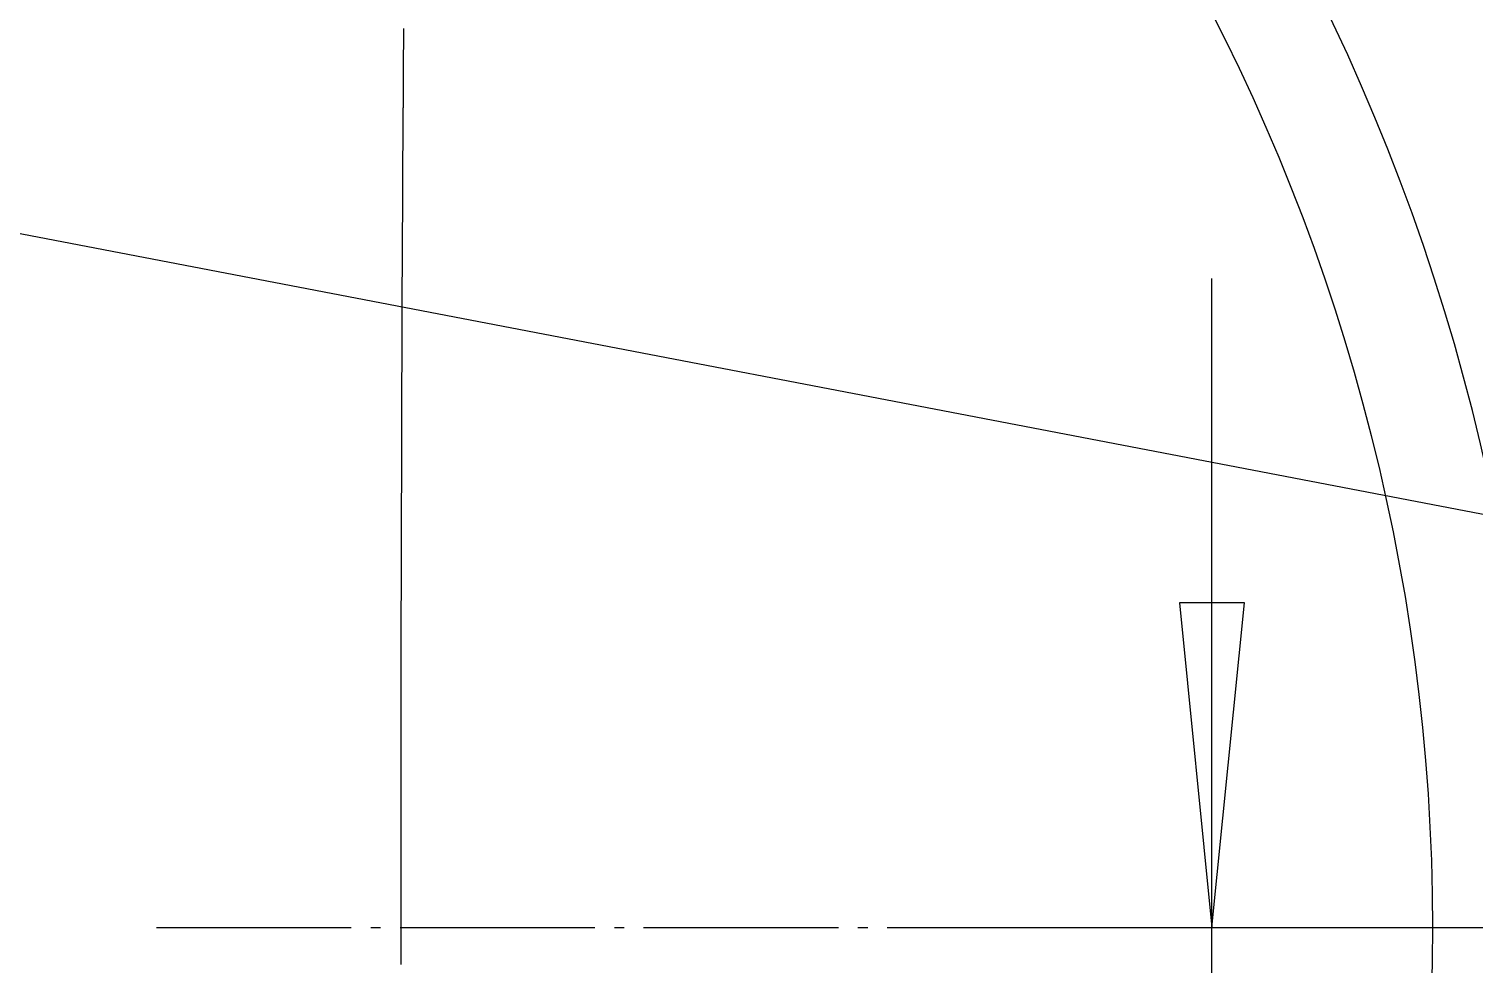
# Model space of a CAD drawing. Extents: x -1250 to 40800, y -500 to 29200.
# Drawn here: x 20652 to 21764, y 15972 to 16692 of the extents above; entities that cross this region are included whole.
import ezdxf

# ---------------------------------------------------------------- set-up
doc = ezdxf.new("R2010")
doc.units = 0
doc.header["$LTSCALE"] = 30
doc.header["$MEASUREMENT"] = 0
doc.linetypes.add('CENTER', pattern=[6.25, 5, -0.5, 0.25, -0.5])
for name, color, linetype in [('1', 2, 'CONTINUOUS'), ('2', 1, 'CONTINUOUS'), ('4', 2, 'CENTER')]:
    doc.layers.add(name, color=color, linetype=linetype)

msp = doc.modelspace()

# ---------------------------------------------------------------- linework, layer by layer
at = {"layer": '1'}
for p, q in [((17360, 17165.3), (23012.5, 16080)), ((21462.5, 16000), (21812.5, 16000)), ((21562.5, 15820), (21562.5, 16000))]:
    msp.add_line(p, q, dxfattribs=at)
for points in [[(20940.2, 16692.5), (20940.2, 16692.1), (20940.2, 16691.6), (20940.2, 16691.1), (20940.2, 16690.6), (20940.2, 16690.2), (20940.1, 16689.7), (20940.1, 16689.2), (20940.1, 16688.7), (20940.1, 16688.2), (20940.1, 16687.8), (20940.1, 16687.3), (20940.1, 16686.8), (20940.1, 16686.3), (20940.1, 16685.9), (20940.1, 16685.4), (20940.1, 16684.9), (20940.1, 16684.4), (20940.1, 16683.9), (20940.1, 16683.5), (20940.1, 16683), (20940.1, 16682.5), (20940.1, 16682), (20940.1, 16681.5), (20940.1, 16681.1), (20940.1, 16680.6), (20940.1, 16680.1), (20940.1, 16679.6), (20940.1, 16679.1), (20940.1, 16678.7), (20940.1, 16678.2), (20940.1, 16677.7), (20940.1, 16677.2), (20940.1, 16676.7), (20940.1, 16676.3), (20940, 16675.8), (20940, 16675.3), (20940, 16674.8), (20940, 16674.3), (20940, 16673.8), (20940, 16673.4), (20940, 16672.9), (20940, 16672.4), (20940, 16671.9), (20940, 16671.4), (20940, 16670.9), (20940, 16670.5), (20940, 16670), (20940, 16669.5), (20940, 16669), (20940, 16668.6), (20940, 16668.2), (20940, 16667.8), (20940, 16667.4), (20940, 16667), (20940, 16666.6), (20940, 16666.2), (20940, 16665.8), (20940, 16665.4), (20940, 16665), (20940, 16664.6), (20940, 16664.2), (20940, 16663.8), (20940, 16663.4), (20940, 16663), (20940, 16662.6), (20940, 16662.2), (20940, 16661.8), (20939.9, 16661.4), (20939.9, 16661), (20939.9, 16660.6), (20939.9, 16660.2), (20939.9, 16659.8), (20939.9, 16659.4), (20939.9, 16659), (20939.9, 16658.6), (20939.9, 16658.2), (20939.9, 16657.8), (20939.9, 16657.4), (20939.9, 16657), (20939.9, 16656.6), (20939.9, 16656.2), (20939.9, 16655.8), (20939.9, 16655.4), (20939.9, 16655), (20939.9, 16654.6), (20939.9, 16654.2), (20939.9, 16653.8), (20939.9, 16653.4), (20939.9, 16653), (20939.9, 16652.5), (20939.9, 16652.1), (20939.9, 16651.7), (20939.9, 16651.3), (20939.9, 16650.9), (20939.9, 16650.5), (20939.9, 16650.1), (20939.9, 16649.7), (20939.9, 16649.3), (20939.9, 16648.9), (20939.9, 16648.5), (20939.9, 16648.1), (20939.9, 16647.7), (20939.9, 16647.3), (20939.8, 16646.9), (20939.8, 16646.5), (20939.8, 16646.1), (20939.8, 16645.7), (20939.8, 16645.3), (20939.8, 16644.8), (20939.8, 16644.4), (20939.8, 16644), (20939.8, 16643.6), (20939.8, 16643.2), (20939.8, 16642.8), (20939.8, 16642.4), (20939.8, 16642), (20939.8, 16641.6), (20939.8, 16641.2), (20939.8, 16640.8), (20939.8, 16640.4), (20939.8, 16640), (20939.8, 16639.6), (20939.8, 16639.1), (20939.8, 16638.7), (20939.8, 16638.3), (20939.8, 16637.9), (20939.8, 16637.5), (20939.8, 16637.1), (20939.8, 16636.7), (20939.8, 16636.3), (20939.8, 16635.9), (20939.8, 16635.5), (20939.8, 16635.1), (20939.8, 16634.6), (20939.8, 16634.2), (20939.8, 16633.8), (20939.8, 16633.4), (20939.8, 16633), (20939.8, 16632.6), (20939.8, 16632.2), (20939.8, 16631.8), (20939.8, 16631.4), (20939.7, 16631), (20939.7, 16630.5), (20939.7, 16630.1), (20939.7, 16629.7), (20939.7, 16629.3), (20939.7, 16628.9), (20939.7, 16628.5), (20939.7, 16628.1), (20939.7, 16627.7), (20939.7, 16627.2), (20939.7, 16626.8), (20939.7, 16626.4), (20939.7, 16626), (20939.7, 16625.6), (20939.7, 16625.2), (20939.7, 16624.8), (20939.7, 16624.4), (20939.7, 16623.9), (20939.7, 16623.5), (20939.7, 16623.1), (20939.7, 16622.7), (20939.7, 16622.3), (20939.7, 16621.9), (20939.7, 16621.5), (20939.7, 16621.1), (20939.7, 16620.6), (20939.7, 16620.2), (20939.7, 16619.8), (20939.7, 16619.4), (20939.7, 16619), (20939.7, 16618.6), (20939.7, 16618.2), (20939.7, 16617.7), (20939.7, 16617.3), (20939.7, 16616.9), (20939.7, 16616.5), (20939.7, 16616.1), (20939.7, 16615.7), (20939.7, 16615.2), (20939.6, 16614.8), (20939.6, 16614.4), (20939.6, 16614), (20939.6, 16613.6), (20939.6, 16613.2), (20939.6, 16612.8), (20939.6, 16612.3), (20939.6, 16611.9), (20939.6, 16611.5), (20939.6, 16611.1), (20939.6, 16610.7), (20939.6, 16610.2), (20939.6, 16609.8), (20939.6, 16609.4), (20939.6, 16609), (20939.6, 16608.6), (20939.6, 16608.2), (20939.6, 16607.7), (20939.6, 16607.3), (20939.6, 16606.9), (20939.6, 16606.5), (20939.6, 16606.1), (20939.6, 16605.7), (20939.6, 16605.2), (20939.6, 16604.8), (20939.6, 16604.4), (20939.6, 16604), (20939.6, 16603.6), (20939.6, 16603.1), (20939.6, 16602.7), (20939.6, 16602.3), (20939.6, 16601.9), (20939.6, 16601.5), (20939.6, 16601), (20939.6, 16600.6), (20939.6, 16600.2), (20939.6, 16599.8), (20939.6, 16599.4), (20939.6, 16598.9), (20939.6, 16598.5), (20939.5, 16598.1), (20939.5, 16597.7), (20939.5, 16597.3), (20939.5, 16596.8), (20939.5, 16596.4), (20939.5, 16596), (20939.5, 16595.6), (20939.5, 16595.2), (20939.5, 16594.7), (20939.5, 16594.3), (20939.5, 16593.9), (20939.5, 16593.5), (20939.5, 16593), (20939.5, 16592.6), (20939.5, 16592.2), (20939.5, 16591.8), (20939.5, 16591.4), (20939.5, 16590.9), (20939.5, 16590.5), (20939.5, 16590.1), (20939.5, 16589.7), (20939.5, 16589.2), (20939.5, 16588.8), (20939.5, 16588.4), (20939.5, 16588), (20939.5, 16587.5), (20939.5, 16587.1), (20939.5, 16586.7), (20939.5, 16586.3), (20939.5, 16585.9), (20939.5, 16585.4), (20939.5, 16585), (20939.5, 16584.6), (20939.5, 16584.2), (20939.5, 16583.7), (20939.5, 16583.3), (20939.5, 16582.9), (20939.5, 16582.5), (20939.5, 16582), (20939.5, 16581.6), (20939.5, 16581.2), (20939.5, 16580.8), (20939.4, 16580.3), (20939.4, 16579.9), (20939.4, 16579.5), (20939.4, 16579.1), (20939.4, 16578.6), (20939.4, 16578.2), (20939.4, 16577.8), (20939.4, 16577.3), (20939.4, 16576.9), (20939.4, 16576.5), (20939.4, 16576.1), (20939.4, 16575.6), (20939.4, 16575.2), (20939.4, 16574.8), (20939.4, 16574.4), (20939.4, 16573.9), (20939.4, 16573.5), (20939.4, 16573.1), (20939.4, 16572.7), (20939.4, 16572.2), (20939.4, 16571.8), (20939.4, 16571.4), (20939.4, 16570.9), (20939.4, 16570.5), (20939.4, 16570.1), (20939.4, 16569.7), (20939.4, 16569.2), (20939.4, 16568.8), (20939.4, 16568.4), (20939.4, 16567.9), (20939.4, 16567.5), (20939.4, 16567.1), (20939.4, 16566.7), (20939.4, 16566.2), (20939.4, 16565.8), (20939.4, 16565.4), (20939.4, 16564.9), (20939.4, 16564.5), (20939.4, 16564.1), (20939.4, 16563.6), (20939.4, 16563.2), (20939.4, 16562.8), (20939.4, 16562.4), (20939.3, 16561.9), (20939.3, 16561.5), (20939.3, 16561.1), (20939.3, 16560.6), (20939.3, 16560.2), (20939.3, 16559.8), (20939.3, 16559.3), (20939.3, 16558.9), (20939.3, 16558.5), (20939.3, 16558), (20939.3, 16557.6), (20939.3, 16557.2), (20939.3, 16556.8), (20939.3, 16556.3), (20939.3, 16555.9), (20939.3, 16555.5), (20939.3, 16555), (20939.3, 16554.6), (20939.3, 16554.2), (20939.3, 16553.7), (20939.3, 16553.3), (20939.3, 16552.9), (20939.3, 16552.4), (20939.3, 16552), (20939.3, 16551.6), (20939.3, 16551.1), (20939.3, 16550.7), (20939.3, 16550.3), (20939.3, 16549.8), (20939.3, 16549.4), (20939.3, 16549), (20939.3, 16548.5), (20939.3, 16548.1), (20939.3, 16547.7), (20939.3, 16547.2), (20939.3, 16546.8), (20939.3, 16546.4), (20939.3, 16545.9), (20939.3, 16545.5), (20939.3, 16545.1), (20939.3, 16544.6), (20939.3, 16544.2), (20939.3, 16543.8), (20939.3, 16543.3), (20939.2, 16542.9), (20939.2, 16542.4), (20939.2, 16542), (20939.2, 16541.6), (20939.2, 16541.1), (20939.2, 16540.7), (20939.2, 16540.3), (20939.2, 16539.8), (20939.2, 16539.4), (20939.2, 16539), (20939.2, 16538.5), (20939.2, 16538.1), (20939.2, 16537.7), (20939.2, 16537.2), (20939.2, 16536.8), (20939.2, 16536.3), (20939.2, 16535.9), (20939.2, 16535.5), (20939.2, 16535), (20939.2, 16534.6), (20939.2, 16534.2), (20939.2, 16533.7), (20939.2, 16533.3), (20939.2, 16532.8), (20939.2, 16532.4), (20939.2, 16532), (20939.2, 16531.5), (20939.2, 16531.1), (20939.2, 16530.7), (20939.2, 16530.2), (20939.2, 16529.8), (20939.2, 16529.3), (20939.2, 16528.9), (20939.2, 16528.5), (20939.2, 16528), (20939.2, 16527.6), (20939.2, 16527.1), (20939.2, 16526.7), (20939.2, 16526.3), (20939.2, 16525.8), (20939.2, 16525.4), (20939.2, 16524.9), (20939.2, 16524.5), (20939.2, 16524.1), (20939.2, 16523.6), (20939.2, 16523.2), (20939.2, 16522.7), (20939.1, 16522.3), (20939.1, 16521.9), (20939.1, 16521.4), (20939.1, 16521), (20939.1, 16520.5), (20939.1, 16520.1), (20939.1, 16519.7), (20939.1, 16519.2), (20939.1, 16518.8), (20939.1, 16518.3), (20939.1, 16517.9), (20939.1, 16517.5), (20939.1, 16517), (20939.1, 16516.6), (20939.1, 16516.1), (20939.1, 16515.7), (20939.1, 16515.3), (20939.1, 16514.8), (20939.1, 16514.4), (20939.1, 16513.9), (20939.1, 16513.5), (20939.1, 16513), (20939.1, 16512.6), (20939.1, 16512.2), (20939.1, 16511.7), (20939.1, 16511.3), (20939.1, 16510.8), (20939.1, 16510.4), (20939.1, 16509.9), (20939.1, 16509.5), (20939.1, 16509.1), (20939.1, 16508.6), (20939.1, 16508.2), (20939.1, 16507.7), (20939.1, 16507.3), (20939.1, 16506.8), (20939.1, 16506.4), (20939.1, 16506), (20939.1, 16505.5), (20939.1, 16505.1), (20939.1, 16504.6), (20939.1, 16504.2), (20939.1, 16503.7), (20939.1, 16503.3), (20939.1, 16502.8), (20939.1, 16502.4), (20939.1, 16502), (20939.1, 16501.5), (20939.1, 16501.1), (20939, 16500.6), (20939, 16500.2), (20939, 16499.7), (20939, 16499.3), (20939, 16498.8), (20939, 16498.4), (20939, 16497.9), (20939, 16497.5), (20939, 16497.1), (20939, 16496.6), (20939, 16496.2), (20939, 16495.7), (20939, 16495.3), (20939, 16494.8), (20939, 16494.4), (20939, 16493.9), (20939, 16493.5), (20939, 16493), (20939, 16492.6), (20939, 16492.1), (20939, 16491.7), (20939, 16491.2), (20939, 16490.8), (20939, 16490.4), (20939, 16489.9), (20939, 16489.5), (20939, 16489), (20939, 16488.6), (20939, 16488.1), (20939, 16487.7), (20939, 16487.2), (20939, 16486.8), (20939, 16486.3), (20939, 16485.9), (20939, 16485.4), (20939, 16485), (20939, 16484.5), (20939, 16484.1), (20939, 16483.6), (20939, 16483.2), (20939, 16482.7), (20939, 16482.3), (20939, 16481.8), (20939, 16481.4), (20939, 16480.9), (20939, 16480.5), (20939, 16480), (20939, 16479.6), (20939, 16479.1), (20939, 16478.7), (20939, 16478.2), (20938.9, 16477.8), (20938.9, 16477.3), (20938.9, 16476.9), (20938.9, 16476.4), (20938.9, 16476), (20938.9, 16475.5), (20938.9, 16475.1), (20938.9, 16474.6), (20938.9, 16474.2), (20938.9, 16473.7), (20938.9, 16473.3), (20938.9, 16472.8), (20938.9, 16472.4), (20938.9, 16471.9), (20938.9, 16471.5), (20938.9, 16471), (20938.9, 16470.6), (20938.9, 16470.1), (20938.9, 16469.7), (20938.9, 16469.2), (20938.9, 16468.8), (20938.9, 16468.3), (20938.9, 16467.9), (20938.9, 16467.4), (20938.9, 16467), (20938.9, 16466.5), (20938.9, 16466.1), (20938.9, 16465.6), (20938.9, 16465.2), (20938.9, 16464.7), (20938.9, 16464.2), (20938.9, 16463.8), (20938.9, 16463.3), (20938.9, 16462.9), (20938.9, 16462.4), (20938.9, 16462), (20938.9, 16461.5), (20938.9, 16461.1), (20938.9, 16460.6), (20938.9, 16460.2), (20938.9, 16459.7), (20938.9, 16459.3), (20938.9, 16458.8), (20938.9, 16458.4), (20938.9, 16457.9), (20938.9, 16457.4), (20938.9, 16457), (20938.9, 16456.5), (20938.9, 16456.1), (20938.9, 16455.6), (20938.9, 16455.2), (20938.9, 16454.7), (20938.9, 16454.3), (20938.8, 16453.8), (20938.8, 16453.4), (20938.8, 16452.9), (20938.8, 16452.4), (20938.8, 16452), (20938.8, 16451.5), (20938.8, 16451.1), (20938.8, 16450.6), (20938.8, 16450.2), (20938.8, 16449.7), (20938.8, 16449.3), (20938.8, 16448.8), (20938.8, 16448.3), (20938.8, 16447.9), (20938.8, 16447.4), (20938.8, 16447), (20938.8, 16446.5), (20938.8, 16446.1), (20938.8, 16445.6), (20938.8, 16445.2), (20938.8, 16444.7), (20938.8, 16444.2), (20938.8, 16443.8), (20938.8, 16443.3), (20938.8, 16442.9), (20938.8, 16442.4), (20938.8, 16442), (20938.8, 16441.5), (20938.8, 16441), (20938.8, 16440.6), (20938.8, 16440.1), (20938.8, 16439.7), (20938.8, 16439.2), (20938.8, 16438.8), (20938.8, 16438.3), (20938.8, 16437.8), (20938.8, 16437.4), (20938.8, 16436.9), (20938.8, 16436.5), (20938.8, 16436), (20938.8, 16435.6), (20938.8, 16435.1), (20938.8, 16434.6), (20938.8, 16434.2), (20938.8, 16433.7), (20938.8, 16433.3), (20938.8, 16432.8), (20938.8, 16432.3), (20938.8, 16431.9), (20938.8, 16431.4), (20938.8, 16431), (20938.8, 16430.5), (20938.8, 16430), (20938.8, 16429.6), (20938.8, 16429.1), (20938.8, 16428.7), (20938.8, 16428.2), (20938.8, 16427.7), (20938.7, 16427.3), (20938.7, 16426.8), (20938.7, 16426.4), (20938.7, 16425.9), (20938.7, 16425.4), (20938.7, 16425), (20938.7, 16424.5), (20938.7, 16424.1), (20938.7, 16423.6), (20938.7, 16423.1), (20938.7, 16422.7), (20938.7, 16422.2), (20938.7, 16421.8), (20938.7, 16421.3), (20938.7, 16420.8), (20938.7, 16420.4), (20938.7, 16419.9), (20938.7, 16419.5), (20938.7, 16419), (20938.7, 16418.5), (20938.7, 16418.1), (20938.7, 16417.6), (20938.7, 16417.2), (20938.7, 16416.7), (20938.7, 16416.2), (20938.7, 16415.8), (20938.7, 16415.3), (20938.7, 16414.8), (20938.7, 16414.4), (20938.7, 16413.9), (20938.7, 16413.5), (20938.7, 16413), (20938.7, 16412.5), (20938.7, 16412.1), (20938.7, 16411.6), (20938.7, 16411.1), (20938.7, 16410.7), (20938.7, 16410.2), (20938.7, 16409.8), (20938.7, 16409.3), (20938.7, 16408.8), (20938.7, 16408.4), (20938.7, 16407.9), (20938.7, 16407.4), (20938.7, 16407), (20938.7, 16406.5), (20938.7, 16406.1), (20938.7, 16405.6), (20938.7, 16405.1), (20938.7, 16404.7), (20938.7, 16404.2), (20938.7, 16403.7), (20938.7, 16403.3), (20938.7, 16402.8), (20938.7, 16402.3), (20938.7, 16401.9), (20938.7, 16401.4), (20938.7, 16400.9), (20938.7, 16400.5), (20938.7, 16400), (20938.7, 16399.6), (20938.6, 16399.1), (20938.6, 16398.6), (20938.6, 16398.2), (20938.6, 16397.7), (20938.6, 16397.2), (20938.6, 16396.8), (20938.6, 16396.3), (20938.6, 16395.8), (20938.6, 16395.4), (20938.6, 16394.9), (20938.6, 16394.4), (20938.6, 16394), (20938.6, 16393.5), (20938.6, 16393), (20938.6, 16392.6), (20938.6, 16392.1), (20938.6, 16391.6), (20938.6, 16391.2), (20938.6, 16390.7), (20938.6, 16390.2), (20938.6, 16389.8), (20938.6, 16389.3), (20938.6, 16388.9), (20938.6, 16388.4), (20938.6, 16387.9), (20938.6, 16387.5), (20938.6, 16387), (20938.6, 16386.5), (20938.6, 16386.1), (20938.6, 16385.6), (20938.6, 16385.1), (20938.6, 16384.7), (20938.6, 16384.2), (20938.6, 16383.7), (20938.6, 16383.2), (20938.6, 16382.8), (20938.6, 16382.3), (20938.6, 16381.8), (20938.6, 16381.4), (20938.6, 16380.9), (20938.6, 16380.4), (20938.6, 16380), (20938.6, 16379.5), (20938.6, 16379), (20938.6, 16378.6), (20938.6, 16378.1), (20938.6, 16377.6), (20938.6, 16377.2), (20938.6, 16376.7), (20938.6, 16376.2), (20938.6, 16375.8), (20938.6, 16375.3), (20938.6, 16374.8), (20938.6, 16374.4), (20938.6, 16373.9), (20938.6, 16373.4), (20938.6, 16373), (20938.6, 16372.5), (20938.6, 16372), (20938.6, 16371.5), (20938.6, 16371.1), (20938.6, 16370.6), (20938.6, 16370.1), (20938.6, 16369.7), (20938.6, 16369.2), (20938.6, 16368.7), (20938.5, 16368.3), (20938.5, 16367.8), (20938.5, 16367.3), (20938.5, 16366.9), (20938.5, 16366.4), (20938.5, 16365.9), (20938.5, 16365.4), (20938.5, 16365), (20938.5, 16364.5), (20938.5, 16364), (20938.5, 16363.6), (20938.5, 16363.1), (20938.5, 16362.6), (20938.5, 16362.2), (20938.5, 16361.7), (20938.5, 16361.2), (20938.5, 16360.7), (20938.5, 16360.3), (20938.5, 16359.8), (20938.5, 16359.3), (20938.5, 16358.9), (20938.5, 16358.4), (20938.5, 16357.9), (20938.5, 16357.4), (20938.5, 16357), (20938.5, 16356.5), (20938.5, 16356), (20938.5, 16355.6), (20938.5, 16355.1), (20938.5, 16354.6), (20938.5, 16354.1), (20938.5, 16353.7), (20938.5, 16353.2), (20938.5, 16352.7), (20938.5, 16352.3), (20938.5, 16351.8), (20938.5, 16351.3), (20938.5, 16350.8), (20938.5, 16350.4), (20938.5, 16349.9), (20938.5, 16349.4), (20938.5, 16349), (20938.5, 16348.5), (20938.5, 16348), (20938.5, 16347.5), (20938.5, 16347.1), (20938.5, 16346.6), (20938.5, 16346.1), (20938.5, 16345.6), (20938.5, 16345.2), (20938.5, 16344.7), (20938.5, 16344.2), (20938.5, 16343.8), (20938.5, 16343.3), (20938.5, 16342.8), (20938.5, 16342.3), (20938.5, 16341.9), (20938.5, 16341.4), (20938.5, 16340.9), (20938.5, 16340.4), (20938.5, 16340), (20938.5, 16339.5), (20938.5, 16339), (20938.5, 16338.5), (20938.5, 16338.1), (20938.5, 16337.6), (20938.5, 16337.1), (20938.5, 16336.6), (20938.5, 16336.2), (20938.5, 16335.7), (20938.5, 16335.2), (20938.5, 16334.7), (20938.4, 16334.3), (20938.4, 16333.8), (20938.4, 16333.3), (20938.4, 16332.9), (20938.4, 16332.4), (20938.4, 16331.9), (20938.4, 16331.4), (20938.4, 16331), (20938.4, 16330.5), (20938.4, 16330), (20938.4, 16329.5), (20938.4, 16329.1), (20938.4, 16328.6), (20938.4, 16328.1), (20938.4, 16327.6), (20938.4, 16327.2), (20938.4, 16326.7), (20938.4, 16326.2), (20938.4, 16325.7), (20938.4, 16325.2), (20938.4, 16324.8), (20938.4, 16324.3), (20938.4, 16323.8), (20938.4, 16323.3), (20938.4, 16322.9), (20938.4, 16322.4), (20938.4, 16321.9), (20938.4, 16321.4), (20938.4, 16321), (20938.4, 16320.5), (20938.4, 16320), (20938.4, 16319.5), (20938.4, 16319.1), (20938.4, 16318.6), (20938.4, 16318.1), (20938.4, 16317.6), (20938.4, 16317.2), (20938.4, 16316.7), (20938.4, 16316.2), (20938.4, 16315.7), (20938.4, 16315.2), (20938.4, 16314.8), (20938.4, 16314.3), (20938.4, 16313.8), (20938.4, 16313.3), (20938.4, 16312.9), (20938.4, 16312.4), (20938.4, 16311.9), (20938.4, 16311.4), (20938.4, 16311), (20938.4, 16310.5), (20938.4, 16310), (20938.4, 16309.5), (20938.4, 16309), (20938.4, 16308.6), (20938.4, 16308.1), (20938.4, 16307.6), (20938.4, 16307.1), (20938.4, 16306.7), (20938.4, 16306.2), (20938.4, 16305.7), (20938.4, 16305.2), (20938.4, 16304.7), (20938.4, 16304.3), (20938.4, 16303.8), (20938.4, 16303.3), (20938.4, 16302.8), (20938.4, 16302.3), (20938.4, 16301.9), (20938.4, 16301.4), (20938.4, 16300.9), (20938.4, 16300.4), (20938.4, 16300), (20938.4, 16299.5), (20938.4, 16299), (20938.4, 16298.5), (20938.4, 16298), (20938.4, 16297.6), (20938.4, 16297.1), (20938.4, 16296.6), (20938.3, 16296.1), (20938.3, 16295.6), (20938.3, 16295.2), (20938.3, 16294.7), (20938.3, 16294.2), (20938.3, 16293.7), (20938.3, 16293.2), (20938.3, 16292.8), (20938.3, 16292.3), (20938.3, 16291.8), (20938.3, 16291.3), (20938.3, 16290.8), (20938.3, 16290.4), (20938.3, 16289.9), (20938.3, 16289.4), (20938.3, 16288.9), (20938.3, 16288.4), (20938.3, 16288), (20938.3, 16287.5), (20938.3, 16287), (20938.3, 16286.5), (20938.3, 16286), (20938.3, 16285.6), (20938.3, 16285.1), (20938.3, 16284.6), (20938.3, 16284.1), (20938.3, 16283.6), (20938.3, 16283.2), (20938.3, 16282.7), (20938.3, 16282.2), (20938.3, 16281.7), (20938.3, 16281.2), (20938.3, 16280.8), (20938.3, 16280.3), (20938.3, 16279.8), (20938.3, 16279.3), (20938.3, 16278.8), (20938.3, 16278.4), (20938.3, 16277.9), (20938.3, 16277.4), (20938.3, 16276.9), (20938.3, 16276.4), (20938.3, 16275.9), (20938.3, 16275.5), (20938.3, 16275), (20938.3, 16274.5), (20938.3, 16274), (20938.3, 16273.5), (20938.3, 16273.1), (20938.3, 16272.6), (20938.3, 16272.1), (20938.3, 16271.6), (20938.3, 16271.1), (20938.3, 16270.6), (20938.3, 16270.2), (20938.3, 16269.7), (20938.3, 16269.2), (20938.3, 16268.7), (20938.3, 16268.2), (20938.3, 16267.8), (20938.3, 16267.3), (20938.3, 16266.8), (20938.3, 16266.3), (20938.3, 16265.8), (20938.3, 16265.3), (20938.3, 16264.9), (20938.3, 16264.4), (20938.3, 16263.9), (20938.3, 16263.4), (20938.3, 16262.9), (20938.3, 16262.4), (20938.3, 16262), (20938.3, 16261.5), (20938.3, 16261), (20938.3, 16260.5), (20938.3, 16260), (20938.3, 16259.5), (20938.3, 16259.1), (20938.3, 16258.6), (20938.3, 16258.1), (20938.3, 16257.6), (20938.3, 16257.1), (20938.3, 16256.6), (20938.3, 16256.2), (20938.3, 16255.7), (20938.3, 16255.2), (20938.3, 16254.7), (20938.3, 16254.2), (20938.3, 16253.7), (20938.3, 16253.3), (20938.3, 16252.8), (20938.3, 16252.3), (20938.3, 16251.8), (20938.2, 16251.3), (20938.2, 16250.8), (20938.2, 16250.4), (20938.2, 16249.9), (20938.2, 16249.4), (20938.2, 16248.9), (20938.2, 16248.4), (20938.2, 16247.9), (20938.2, 16247.4), (20938.2, 16247), (20938.2, 16246.5), (20938.2, 16246), (20938.2, 16245.5), (20938.2, 16245), (20938.2, 16244.5), (20938.2, 16244.1), (20938.2, 16243.6), (20938.2, 16243.1), (20938.2, 16242.6), (20938.2, 16242.1), (20938.2, 16241.6), (20938.2, 16241.1), (20938.2, 16240.7), (20938.2, 16240.2), (20938.2, 16239.7), (20938.2, 16239.2), (20938.2, 16238.7), (20938.2, 16238.2), (20938.2, 16237.7), (20938.2, 16237.3), (20938.2, 16236.8), (20938.2, 16236.3), (20938.2, 16235.8), (20938.2, 16235.3), (20938.2, 16234.8), (20938.2, 16234.3), (20938.2, 16233.9), (20938.2, 16233.4), (20938.2, 16232.9), (20938.2, 16232.4), (20938.2, 16231.9), (20938.2, 16231.4), (20938.2, 16230.9), (20938.2, 16230.5), (20938.2, 16230), (20938.2, 16229.5), (20938.2, 16229), (20938.2, 16228.5), (20938.2, 16228), (20938.2, 16227.5), (20938.2, 16227.1), (20938.2, 16226.6), (20938.2, 16226.1), (20938.2, 16225.6), (20938.2, 16225.1), (20938.2, 16224.6), (20938.2, 16224.1), (20938.2, 16223.6), (20938.2, 16223.2), (20938.2, 16222.7), (20938.2, 16222.2), (20938.2, 16221.7), (20938.2, 16221.2), (20938.2, 16220.7), (20938.2, 16220.2), (20938.2, 16219.8), (20938.2, 16219.3), (20938.2, 16218.8), (20938.2, 16218.3), (20938.2, 16217.8), (20938.2, 16217.3), (20938.2, 16216.8), (20938.2, 16216.3), (20938.2, 16215.9), (20938.2, 16215.4), (20938.2, 16214.9), (20938.2, 16214.4), (20938.2, 16213.9), (20938.2, 16213.4), (20938.2, 16212.9), (20938.2, 16212.4), (20938.2, 16212), (20938.2, 16211.5), (20938.2, 16211), (20938.2, 16210.5), (20938.2, 16210), (20938.2, 16209.5), (20938.2, 16209), (20938.2, 16208.5), (20938.2, 16208.1), (20938.2, 16207.6), (20938.2, 16207.1), (20938.2, 16206.6), (20938.2, 16206.1), (20938.2, 16205.6), (20938.2, 16205.1), (20938.2, 16204.6), (20938.2, 16204.1), (20938.2, 16203.7), (20938.2, 16203.2), (20938.2, 16202.7), (20938.2, 16202.2), (20938.2, 16201.7), (20938.2, 16201.2), (20938.2, 16200.7), (20938.2, 16200.2), (20938.2, 16199.8), (20938.2, 16199.3), (20938.2, 16198.8), (20938.2, 16198.3), (20938.2, 16197.8), (20938.2, 16197.3), (20938.2, 16196.8), (20938.2, 16196.3), (20938.2, 16195.8), (20938.2, 16195.4), (20938.2, 16194.9), (20938.1, 16194.4), (20938.1, 16193.9), (20938.1, 16193.4), (20938.1, 16192.9), (20938.1, 16192.4), (20938.1, 16191.9), (20938.1, 16191.4), (20938.1, 16190.9), (20938.1, 16190.5), (20938.1, 16190), (20938.1, 16189.5), (20938.1, 16189), (20938.1, 16188.5), (20938.1, 16188), (20938.1, 16187.5), (20938.1, 16187), (20938.1, 16186.5), (20938.1, 16186.1), (20938.1, 16185.6), (20938.1, 16185.1), (20938.1, 16184.6), (20938.1, 16184.1), (20938.1, 16183.6), (20938.1, 16183.1), (20938.1, 16182.6), (20938.1, 16182.1), (20938.1, 16181.6), (20938.1, 16181.2), (20938.1, 16180.7), (20938.1, 16180.2), (20938.1, 16179.7), (20938.1, 16179.2), (20938.1, 16178.7), (20938.1, 16178.2), (20938.1, 16177.7), (20938.1, 16177.2), (20938.1, 16176.7), (20938.1, 16176.3), (20938.1, 16175.8), (20938.1, 16175.3), (20938.1, 16174.8), (20938.1, 16174.3), (20938.1, 16173.8), (20938.1, 16173.3), (20938.1, 16172.8), (20938.1, 16172.3), (20938.1, 16171.8), (20938.1, 16171.3), (20938.1, 16170.9), (20938.1, 16170.4), (20938.1, 16169.9), (20938.1, 16169.4), (20938.1, 16168.9), (20938.1, 16168.4), (20938.1, 16167.9), (20938.1, 16167.4), (20938.1, 16166.9), (20938.1, 16166.4), (20938.1, 16165.9), (20938.1, 16165.5), (20938.1, 16165), (20938.1, 16164.5), (20938.1, 16164), (20938.1, 16163.5), (20938.1, 16163), (20938.1, 16162.5), (20938.1, 16162), (20938.1, 16161.5), (20938.1, 16161), (20938.1, 16160.5), (20938.1, 16160), (20938.1, 16159.6), (20938.1, 16159.1), (20938.1, 16158.6), (20938.1, 16158.1), (20938.1, 16157.6), (20938.1, 16157.1), (20938.1, 16156.6), (20938.1, 16156.1), (20938.1, 16155.6), (20938.1, 16155.1), (20938.1, 16154.6), (20938.1, 16154.1), (20938.1, 16153.7), (20938.1, 16153.2), (20938.1, 16152.7), (20938.1, 16152.2), (20938.1, 16151.7), (20938.1, 16151.2), (20938.1, 16150.7), (20938.1, 16150.2), (20938.1, 16149.7), (20938.1, 16149.2), (20938.1, 16148.7), (20938.1, 16148.2), (20938.1, 16147.8), (20938.1, 16147.3), (20938.1, 16146.8), (20938.1, 16146.3), (20938.1, 16145.8), (20938.1, 16145.3), (20938.1, 16144.8), (20938.1, 16144.3), (20938.1, 16143.8), (20938.1, 16143.3), (20938.1, 16142.8), (20938.1, 16142.3), (20938.1, 16141.8), (20938.1, 16141.4), (20938.1, 16140.9), (20938.1, 16140.4), (20938.1, 16139.9), (20938.1, 16139.4), (20938.1, 16138.9), (20938.1, 16138.4), (20938.1, 16137.9), (20938.1, 16137.4), (20938.1, 16136.9), (20938.1, 16136.4), (20938.1, 16135.9), (20938.1, 16135.4), (20938.1, 16134.9), (20938.1, 16134.5), (20938.1, 16134), (20938.1, 16133.5), (20938.1, 16133), (20938.1, 16132.5), (20938.1, 16132), (20938.1, 16131.5), (20938.1, 16131), (20938.1, 16130.5), (20938.1, 16130), (20938.1, 16129.5), (20938.1, 16129), (20938.1, 16128.5), (20938.1, 16128), (20938.1, 16127.6), (20938.1, 16127.1), (20938.1, 16126.6), (20938.1, 16126.1), (20938.1, 16125.6), (20938.1, 16125.1), (20938.1, 16124.6), (20938.1, 16124.1), (20938.1, 16123.6), (20938.1, 16123.1), (20938.1, 16122.6), (20938.1, 16122.1), (20938.1, 16121.6), (20938.1, 16121.1), (20938.1, 16120.6), (20938.1, 16120.1), (20938.1, 16119.7), (20938.1, 16119.2), (20938.1, 16118.7), (20938.1, 16118.2), (20938.1, 16117.7), (20938.1, 16117.2), (20938.1, 16116.7), (20938.1, 16116.2), (20938.1, 16115.7), (20938.1, 16115.2), (20938.1, 16114.7), (20938.1, 16114.2), (20938.1, 16113.7), (20938.1, 16113.2), (20938.1, 16112.7), (20938, 16112.2), (20938, 16111.8), (20938, 16111.3), (20938, 16110.8), (20938, 16110.3), (20938, 16109.8), (20938, 16109.3), (20938, 16108.8), (20938, 16108.3), (20938, 16107.8), (20938, 16107.3), (20938, 16106.8), (20938, 16106.3), (20938, 16105.8), (20938, 16105.3), (20938, 16104.8), (20938, 16104.3), (20938, 16103.8), (20938, 16103.4), (20938, 16102.9), (20938, 16102.4), (20938, 16101.9), (20938, 16101.4), (20938, 16100.9), (20938, 16100.4), (20938, 16099.9), (20938, 16099.4), (20938, 16098.9), (20938, 16098.4), (20938, 16097.9), (20938, 16097.4), (20938, 16096.9), (20938, 16096.4), (20938, 16095.9), (20938, 16095.4), (20938, 16094.9), (20938, 16094.5), (20938, 16094), (20938, 16093.5), (20938, 16093), (20938, 16092.5), (20938, 16092), (20938, 16091.5), (20938, 16091), (20938, 16090.5), (20938, 16090), (20938, 16089.5), (20938, 16089), (20938, 16088.5), (20938, 16088), (20938, 16087.5), (20938, 16087), (20938, 16086.5), (20938, 16086), (20938, 16085.5), (20938, 16085.1), (20938, 16084.6), (20938, 16084.1), (20938, 16083.6), (20938, 16083.1), (20938, 16082.6), (20938, 16082.1), (20938, 16081.6), (20938, 16081.1), (20938, 16080.6), (20938, 16080.1), (20938, 16079.6), (20938, 16079.1), (20938, 16078.6), (20938, 16078.1), (20938, 16077.6), (20938, 16077.1), (20938, 16076.6), (20938, 16076.1), (20938, 16075.6), (20938, 16075.1), (20938, 16074.7), (20938, 16074.2), (20938, 16073.7), (20938, 16073.2), (20938, 16072.7), (20938, 16072.2), (20938, 16071.7), (20938, 16071.2), (20938, 16070.7), (20938, 16070.2), (20938, 16069.7), (20938, 16069.2), (20938, 16068.7), (20938, 16068.2), (20938, 16067.7), (20938, 16067.2), (20938, 16066.7), (20938, 16066.2), (20938, 16065.7), (20938, 16065.2), (20938, 16064.7), (20938, 16064.2), (20938, 16063.8), (20938, 16063.3), (20938, 16062.8), (20938, 16062.3), (20938, 16061.8), (20938, 16061.3), (20938, 16060.8), (20938, 16060.3), (20938, 16059.8), (20938, 16059.3), (20938, 16058.8), (20938, 16058.3), (20938, 16057.8), (20938, 16057.3), (20938, 16056.8), (20938, 16056.3), (20938, 16055.8), (20938, 16055.3), (20938, 16054.8), (20938, 16054.3), (20938, 16053.8), (20938, 16053.3), (20938, 16052.8), (20938, 16052.4), (20938, 16051.9), (20938, 16051.4), (20938, 16050.9), (20938, 16050.4), (20938, 16049.9), (20938, 16049.4), (20938, 16048.9), (20938, 16048.4), (20938, 16047.9), (20938, 16047.4), (20938, 16046.9), (20938, 16046.4), (20938, 16045.9), (20938, 16045.4), (20938, 16044.9), (20938, 16044.4), (20938, 16043.9), (20938, 16043.4), (20938, 16042.9), (20938, 16042.4), (20938, 16041.9), (20938, 16041.4), (20938, 16040.9), (20938, 16040.4), (20938, 16040), (20938, 16039.5), (20938, 16039), (20938, 16038.5), (20938, 16038), (20938, 16037.5), (20938, 16037), (20938, 16036.5), (20938, 16036), (20938, 16035.5), (20938, 16035), (20938, 16034.5), (20938, 16034), (20938, 16033.5), (20938, 16033), (20938, 16032.5), (20938, 16032), (20938, 16031.5), (20938, 16031), (20938, 16030.5), (20938, 16030), (20938, 16029.5), (20938, 16029), (20938, 16028.5), (20938, 16028), (20938, 16027.5), (20938, 16027.1), (20938, 16026.6), (20938, 16026.1), (20938, 16025.6), (20938, 16025.1), (20938, 16024.6), (20938, 16024.1), (20938, 16023.6), (20938, 16023.1), (20938, 16022.6), (20938, 16022.1), (20938, 16021.6), (20938, 16021.1), (20938, 16020.6), (20938, 16020.1), (20938, 16019.6), (20938, 16019.1), (20938, 16018.6), (20938, 16018.1), (20938, 16017.6), (20938, 16017.1), (20938, 16016.6), (20938, 16016.1), (20938, 16015.6), (20938, 16015.1), (20938, 16014.6), (20938, 16014.1), (20938, 16013.7), (20938, 16013.2), (20938, 16012.7), (20938, 16012.2), (20938, 16011.7), (20938, 16011.2), (20938, 16010.7), (20938, 16010.2), (20938, 16009.7), (20938, 16009.2), (20938, 16008.7), (20938, 16008.2), (20938, 16007.7), (20938, 16007.2), (20938, 16006.7), (20938, 16006.2), (20938, 16005.7), (20938, 16005.2), (20938, 16004.7), (20938, 16004.2), (20938, 16003.7), (20938, 16003.2), (20938, 16002.7), (20938, 16002.2), (20938, 16001.7), (20938, 16001.2), (20938, 16000.7), (20938, 16000.2), (20938, 15999.8), (20938, 15999.3), (20938, 15998.8), (20938, 15998.3), (20938, 15997.8), (20938, 15997.3), (20938, 15996.8), (20938, 15996.3), (20938, 15995.8), (20938, 15995.3), (20938, 15994.8), (20938, 15994.3), (20938, 15993.8), (20938, 15993.3), (20938, 15992.8), (20938, 15992.3), (20938, 15991.8), (20938, 15991.3), (20938, 15990.8), (20938, 15990.3), (20938, 15989.8), (20938, 15989.3), (20938, 15988.8), (20938, 15988.3), (20938, 15987.8), (20938, 15987.3), (20938, 15986.8), (20938, 15986.4), (20938, 15985.9), (20938, 15985.4), (20938, 15984.9), (20938, 15984.4), (20938, 15983.9), (20938, 15983.4), (20938, 15982.9), (20938, 15982.4), (20938, 15981.9), (20938, 15981.4), (20938, 15980.9), (20938, 15980.4), (20938, 15979.9), (20938, 15979.4), (20938, 15978.9), (20938, 15978.4), (20938, 15977.9), (20938, 15977.4), (20938, 15976.9), (20938, 15976.4), (20938, 15975.9), (20938, 15975.4), (20938, 15974.9), (20938, 15974.4), (20938, 15973.9), (20938, 15973.4), (20938, 15973), (20938, 15972.5), (20938, 15972), (20938, 15971.5)], [(21562.5, 16000), (21587.5, 16250), (21537.5, 16250), (21562.5, 16000), (21562.5, 16500)]]:
    msp.add_lwpolyline(points, dxfattribs=at)
msp.add_solid([(21562.5, 16000), (21587.5, 16250), (21537.5, 16250), (21562.5, 16000)], dxfattribs=at)
at = {"layer": '2'}
for radius in [1625, 1545]:
    msp.add_arc((20187.5, 16000), radius, 300, 60, dxfattribs=at)
at = {"layer": '4'}
msp.add_line((20750, 16000), (22062.5, 16000), dxfattribs=at)

doc.saveas('drawing.dxf')
